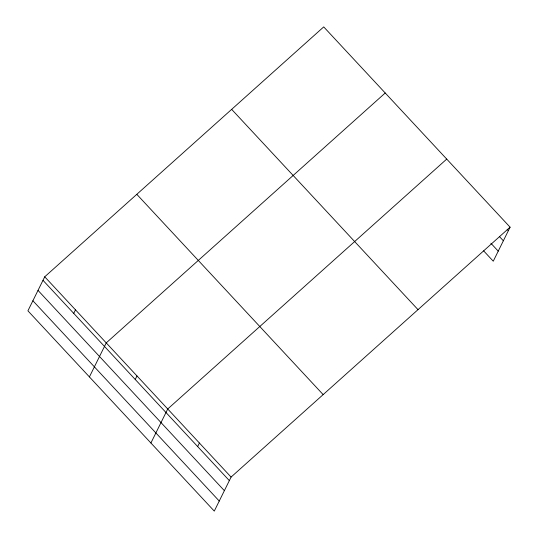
<?xml version="1.0" encoding="UTF-8"?>
<svg xmlns="http://www.w3.org/2000/svg" width="538" height="538" viewBox="0 0 538 538"><rect width="100%" height="100%" fill="white"/><g stroke="black" fill="none" stroke-linecap="round" stroke-linejoin="round"><path stroke-width="0.81" d="M44.735 276.794L27.915 310.823L214.279 511.1L231.091 477.071L510.085 227.177L323.721 26.9L44.735 276.794L231.091 477.071M73.74 313.378L75.488 309.841M89.416 376.909L106.235 342.888L385.221 92.993M135.233 379.465L136.982 375.934M150.916 443.003L167.735 408.974L446.722 159.087M197.661 446.56L199.41 443.023M510.085 227.177L493.265 261.206L483.649 250.869M507.2 229.497L508.336 230.715M499.399 236.525L503.36 240.782M490.885 243.243L498.235 251.145M231.656 109.362L418.013 309.646M136.8 194.326L323.156 394.61M42.986 280.332L229.343 480.609M38.016 290.392L224.373 490.669M32.892 300.755L219.248 501.039"/></g></svg>
